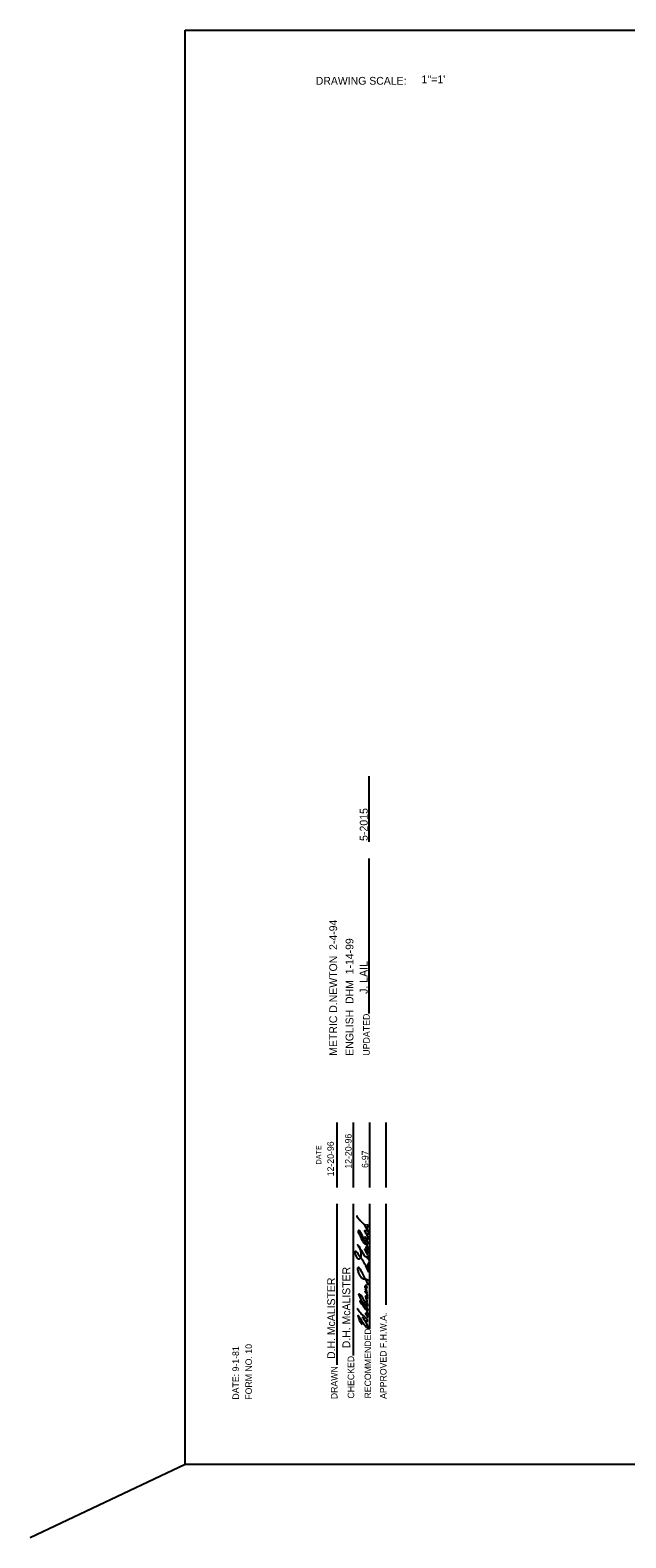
# Model space of a CAD drawing. Extents: x 997.6 to 1036.9, y 998.9 to 1022.7.
# Drawn here: x 997.62 to 1006.76, y 998.88 to 1022 of the extents above; entities that cross this region are included whole.
import ezdxf

# ---------------------------------------------------------------- set-up
doc = ezdxf.new("R2010")
doc.units = 0
for name, color, linetype in [('1', 7, 'Continuous'), ('10', 7, 'Continuous'), ('14', 7, 'Continuous'), ('15', 7, 'Continuous'), ('Default', 7, 'Continuous'), ('SB_PL_INFOSTD_PT', 7, 'Continuous')]:
    doc.layers.add(name, color=color, linetype=linetype)

msp = doc.modelspace()

# ---------------------------------------------------------------- linework, layer by layer
at = {"layer": '1'}
for points in [[(1002.814, 1003.162), (1002.784, 1003.25), (1002.754, 1003.303), (1002.768, 1003.272), (1002.785, 1003.243), (1002.802, 1003.236), (1002.802, 1003.272), (1002.782, 1003.32), (1002.773, 1003.334), (1002.775, 1003.317), (1002.788, 1003.301), (1002.801, 1003.299), (1002.804, 1003.317), (1002.794, 1003.359), (1002.751, 1003.446), (1002.747, 1003.453), (1002.69, 1003.557), (1002.674, 1003.583), (1002.666, 1003.591), (1002.656, 1003.582), (1002.663, 1003.548), (1002.714, 1003.441), (1002.752, 1003.391), (1002.772, 1003.378), (1002.787, 1003.377), (1002.801, 1003.383), (1002.801, 1003.41), (1002.782, 1003.454), (1002.761, 1003.492), (1002.782, 1003.458), (1002.801, 1003.453), (1002.806, 1003.463), (1002.796, 1003.508), (1002.778, 1003.542), (1002.758, 1003.574), (1002.758, 1003.588), (1002.772, 1003.588), (1002.764, 1003.575), (1002.77, 1003.55), (1002.777, 1003.539), (1002.798, 1003.531), (1002.81, 1003.547), (1002.806, 1003.577), (1002.777, 1003.631), (1002.693, 1003.732), (1002.689, 1003.735), (1002.649, 1003.782), (1002.639, 1003.805), (1002.638, 1003.821)], [(1002.76, 1003.686), (1002.77, 1003.633), (1002.781, 1003.623), (1002.794, 1003.624), (1002.802, 1003.64), (1002.799, 1003.687)], [(1002.817, 1002.951), (1002.77, 1003.05), (1002.72, 1003.136), (1002.652, 1003.229), (1002.613, 1003.268), (1002.605, 1003.263), (1002.603, 1003.24), (1002.622, 1003.191), (1002.636, 1003.168), (1002.651, 1003.158), (1002.672, 1003.157), (1002.687, 1003.166), (1002.7, 1003.217), (1002.699, 1003.257), (1002.687, 1003.306), (1002.686, 1003.312), (1002.668, 1003.344), (1002.642, 1003.369), (1002.655, 1003.352), (1002.715, 1003.26), (1002.779, 1003.178), (1002.828, 1003.119), (1002.818, 1003.092), (1002.799, 1003.059), (1002.803, 1003.001), (1002.816, 1002.949)], [(1002.802, 1002.751), (1002.794, 1002.79), (1002.776, 1002.827), (1002.73, 1002.915), (1002.684, 1002.995), (1002.652, 1003.02), (1002.643, 1002.999), (1002.648, 1002.976), (1002.663, 1002.923), (1002.689, 1002.885), (1002.723, 1002.853), (1002.775, 1002.842), (1002.811, 1002.827), (1002.827, 1002.792), (1002.819, 1002.783), (1002.815, 1002.779), (1002.808, 1002.751)], [(1002.807, 1002.248), (1002.787, 1002.299), (1002.774, 1002.317), (1002.77, 1002.319), (1002.794, 1002.285), (1002.803, 1002.291), (1002.803, 1002.31), (1002.777, 1002.383), (1002.729, 1002.46), (1002.686, 1002.505), (1002.681, 1002.507), (1002.68, 1002.498), (1002.688, 1002.484), (1002.756, 1002.398), (1002.781, 1002.369), (1002.799, 1002.364), (1002.793, 1002.398), (1002.791, 1002.404), (1002.76, 1002.485), (1002.719, 1002.565), (1002.673, 1002.611), (1002.666, 1002.612), (1002.661, 1002.606), (1002.668, 1002.587), (1002.712, 1002.502), (1002.761, 1002.446), (1002.786, 1002.431), (1002.795, 1002.432), (1002.799, 1002.436), (1002.792, 1002.474), (1002.778, 1002.504), (1002.778, 1002.5), (1002.788, 1002.489), (1002.792, 1002.502), (1002.777, 1002.547), (1002.765, 1002.581), (1002.786, 1002.539), (1002.796, 1002.544), (1002.792, 1002.574), (1002.784, 1002.584), (1002.775, 1002.589), (1002.792, 1002.572), (1002.798, 1002.598), (1002.763, 1002.647), (1002.76, 1002.656), (1002.77, 1002.658), (1002.792, 1002.634), (1002.783, 1002.662), (1002.781, 1002.667), (1002.766, 1002.689), (1002.785, 1002.673), (1002.775, 1002.698), (1002.759, 1002.734), (1002.773, 1002.71), (1002.786, 1002.706), (1002.791, 1002.715), (1002.782, 1002.74), (1002.765, 1002.756)], [(1002.717, 1002.142), (1002.676, 1002.213), (1002.656, 1002.287), (1002.696, 1002.22), (1002.752, 1002.141), (1002.792, 1002.099), (1002.81, 1002.095), (1002.805, 1002.119), (1002.767, 1002.191), (1002.724, 1002.261), (1002.749, 1002.217), (1002.783, 1002.196), (1002.797, 1002.2), (1002.788, 1002.228), (1002.763, 1002.257), (1002.759, 1002.261), (1002.683, 1002.331), (1002.638, 1002.394)]]:
    msp.add_spline(points, degree=3, dxfattribs=at)
at = {"layer": '10'}
for p, q in [((1002.331, 1004.248), (1002.331, 1005.248)), ((1002.581, 1004.248), (1002.581, 1005.248)), ((1002.831, 1004.248), (1002.831, 1005.248)), ((1003.081, 1004.248), (1003.081, 1005.248)), ((1002.331, 1001.528), (1002.331, 1003.998)), ((1002.581, 1001.673), (1002.581, 1003.998)), ((1002.831, 1002.081), (1002.831, 1003.998)), ((1003.081, 1002.448), (1003.081, 1003.998))]:
    msp.add_line(p, q, dxfattribs=at)
at = {"layer": '14'}
for p, q in [((1000, 1000), (1000, 1022)), ((1000, 1022), (1036, 1022)), ((1000, 1000), (997.624, 998.875)), ((1036, 1000), (1000, 1000))]:
    msp.add_line(p, q, dxfattribs=at)
at = {"layer": 'Default'}
for p, q in [((1002.825, 1009.549), (1002.825, 1010.559)), ((1002.825, 1006.918), (1002.825, 1009.297))]:
    msp.add_line(p, q, dxfattribs=at)

# ---------------------------------------------------------------- texts
at = {"layer": '1'}
for s, height, rotation, p in [('METRIC D.NEWTON  2-4-94', 0.12, 90, (1002.331, 1006.27)), ('ENGLISH  DHM  1-14-99', 0.12, 90, (1002.581, 1006.27)), ('12-20-96', 0.1, 90, (1002.553, 1004.538)), ('12-20-96', 0.1, 90, (1002.281, 1004.421)), ('6-97', 0.1, 90, (1002.81, 1004.549)), ('.', 0.0515, 269.9999, (1002.656, 1003.609)), ('D.H. McALISTER', 0.12, 90, (1002.532, 1001.783)), ('D.H. McALISTER', 0.12, 90, (1002.3, 1001.619)), ('.', 0.0515, 269.9999, (1002.769, 1002.862)), ('.', 0.0515, 269.9999, (1002.691, 1002.577)), ('.', 0.0515, 269.9999, (1002.671, 1002.381))]:
    msp.add_text(s, height=height, rotation=rotation, dxfattribs=at).set_placement(p)
at = {"layer": '10'}
for s, height, p in [('DATE', 0.08, (1002.088, 1004.602)), ('APPROVED F.H.W.A.', 0.1, (1003.089, 1001.006)), ('RECOMMENDED', 0.1, (1002.852, 1001.012)), ('DATE: 9-1-81', 0.1, (1000.826, 1000.996)), ('FORM NO. 10', 0.1, (1001.025, 1000.994)), ('CHECKED', 0.1, (1002.593, 1001.012)), ('DRAWN', 0.1, (1002.337, 1001.002))]:
    msp.add_text(s, height=height, rotation=90, dxfattribs=at).set_placement(p)
at = {"layer": '15'}
for s, p in [('DRAWING SCALE:', (1002.004, 1021.163)), ("1''=1'", (1003.625, 1021.186))]:
    msp.add_text(s, height=0.12, dxfattribs=at).set_placement(p)
at = {"layer": 'Default'}
for s, height, p in [('5-2015', 0.1212, (1002.8, 1009.564)), ('J. LAIL', 0.1212, (1002.799, 1007.218)), ('UPDATED', 0.101, (1002.831, 1006.27))]:
    msp.add_text(s, height=height, rotation=90, dxfattribs=at).set_placement(p)
at = {"layer": 'SB_PL_INFOSTD_PT'}
msp.add_text('CELL:SP', height=0.0005, dxfattribs=at).set_placement((1000.001, 999.999))

doc.saveas('drawing.dxf')
